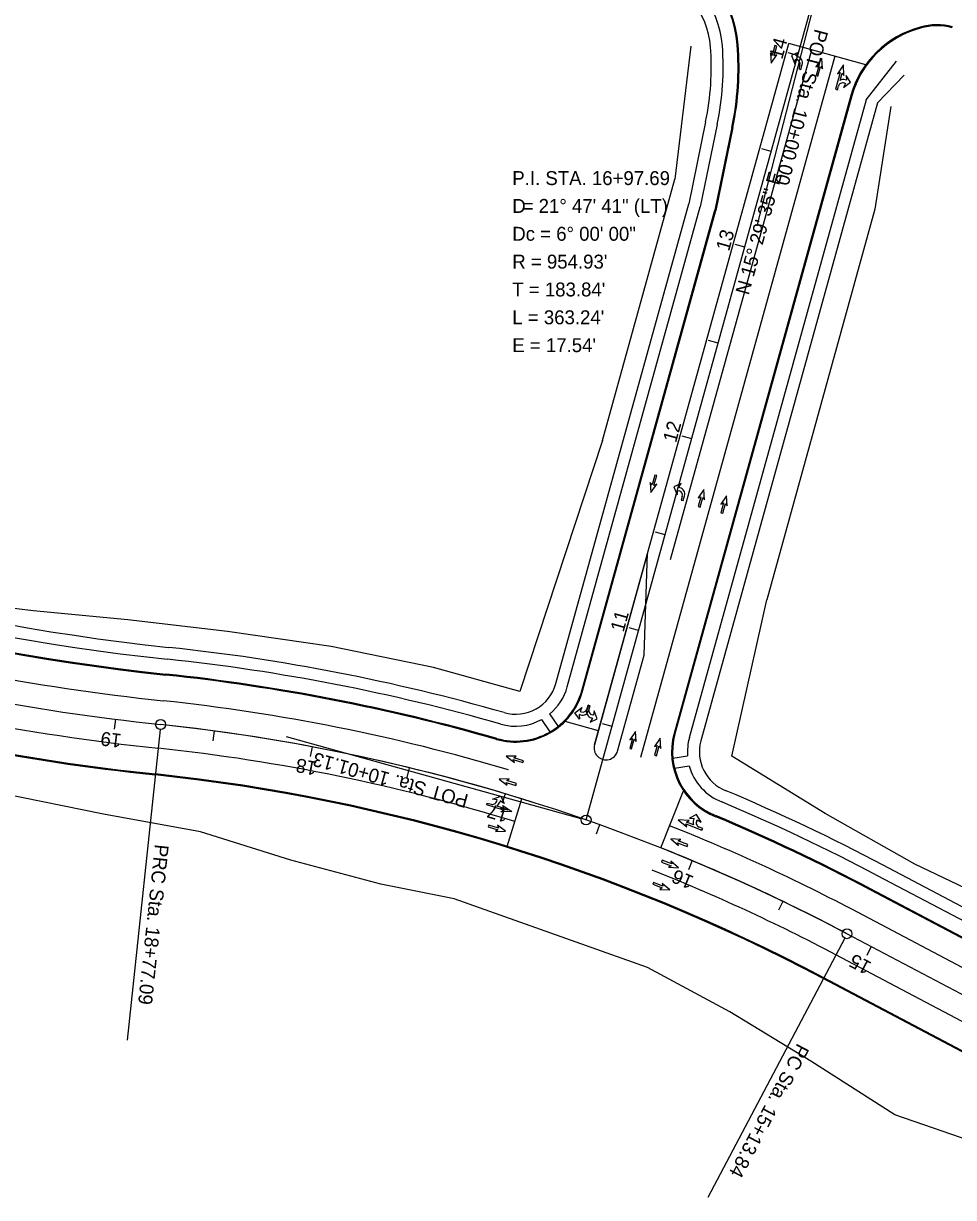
# Model space of a CAD drawing. Extents: x 2189265 to 2197064, y 659983 to 677528.
# Drawn here: x 2193401 to 2193869, y 665615 to 666205 of the extents above; entities that cross this region are included whole.
import ezdxf

# ---------------------------------------------------------------- set-up
doc = ezdxf.new("R2010")
doc.units = 0
for name, color, linetype in [('GE_P_CL_50', 7, 'Continuous'), ('PM_P_Cells', 7, 'Continuous'), ('PM_P_Channelizing_Line', 7, 'Continuous'), ('PM_P_CL_Double_Solid', 7, 'Continuous'), ('PM_P_Lane_Line', 7, 'Continuous'), ('PM_P_Stop_Line', 7, 'Continuous'), ('PM_P_Transverse_Line', 7, 'Continuous'), ('PV_P_Curb', 7, 'Continuous'), ('PV_P_EOP', 7, 'Continuous'), ('PV_P_Walk', 7, 'Continuous'), ('RW_P_Const_Limits', 7, 'Continuous')]:
    doc.layers.add(name, color=color, linetype=linetype)

msp = doc.modelspace()

# ---------------------------------------------------------------- linework, layer by layer
at = {"layer": 'GE_P_CL_50'}
for p, q in [((2193684.14, 665804.72), (2193852.3, 666411.37)), ((2193810.24, 666259.43), (2193769.98, 666103.53)), ((2193790.69, 666189.09), (2193785.87, 666190.42)), ((2193777.33, 666140.9), (2193772.52, 666142.24)), ((2193763.98, 666092.72), (2193759.16, 666094.06)), ((2193750.62, 666044.54), (2193745.8, 666045.87)), ((2193737.27, 665996.35), (2193732.45, 665997.69)), ((2193723.91, 665948.17), (2193719.09, 665949.51)), ((2193710.55, 665899.99), (2193705.74, 665901.32)), ((2193447.28, 665855.38), (2193446.66, 665850.42)), ((2193469.78, 665850.25), (2193453.23, 665694.02)), ((2193697.2, 665851.8), (2193692.38, 665853.14)), ((2193496.93, 665849.5), (2193496.27, 665844.55)), ((2193681.74, 665805.38), (2193533.32, 665846.52)), ((2193546.29, 665841.54), (2193545.36, 665836.62)), ((2193595.16, 665831), (2193593.98, 665826.14)), ((2193643.41, 665817.91), (2193641.98, 665813.12)), ((2193690.91, 665802.32), (2193689.23, 665797.62)), ((2193737.53, 665784.27), (2193735.61, 665779.66)), ((2193783.15, 665763.8), (2193780.98, 665759.29)), ((2193814.26, 665745.31), (2193745.38, 665614.87)), ((2194003.63, 665648.13), (2193815.43, 665747.52)), ((2193827.67, 665741.06), (2193825.34, 665736.64))]:
    msp.add_line(p, q, dxfattribs=at)
for centre in [(2193470.04, 665852.74), (2193684.14, 665804.72), (2193815.43, 665747.52)]:
    msp.add_circle(centre, 2.5, dxfattribs=at)
for centre, radius, start, end in [((2193590.71, 666992.28), 1145.92, 244.16433, 263.95535), ((2193369.48, 664903.12), 954.93, 62.16065, 83.95535)]:
    msp.add_arc(centre, radius, start, end, dxfattribs=at)
at = {"layer": 'PM_P_Cells'}
for p, q in [((2193779.11, 666194.12), (2193777.75, 666189.2)), ((2193778.71, 666188.93), (2193780.08, 666193.85)), ((2193780.08, 666193.85), (2193779.11, 666194.12)), ((2193779.59, 666193.98), (2193779.59, 666193.98)), ((2193776.87, 666190.38), (2193777.19, 666185.31)), ((2193777.75, 666189.2), (2193776.87, 666190.38)), ((2193777.19, 666185.31), (2193780.08, 666189.49)), ((2193780.08, 666189.49), (2193778.71, 666188.93)), ((2193791.16, 666190.78), (2193787.58, 666189.11)), ((2193787.58, 666189.11), (2193789.21, 666185.01)), ((2193789.21, 666185.01), (2193789.49, 666187.25)), ((2193789.49, 666187.25), (2193790.17, 666187.07)), ((2193789.92, 666188.8), (2193791.16, 666190.78)), ((2193790.56, 666188.62), (2193789.92, 666188.8)), ((2193791.16, 666190.78), (2193791.16, 666190.78)), ((2193802.72, 666187.57), (2193799.83, 666183.39)), ((2193802.72, 666187.57), (2193802.72, 666187.57)), ((2193803.05, 666182.5), (2193802.72, 666187.57)), ((2193777.19, 666185.31), (2193777.19, 666185.31)), ((2193789.02, 666183.07), (2193789.02, 666183.07)), ((2193791.77, 666184.24), (2193791.27, 666182.44)), ((2193791.27, 666182.44), (2193792.23, 666182.18)), ((2193792.23, 666182.18), (2193792.9, 666184.57)), ((2193799.83, 666183.39), (2193801.2, 666183.95)), ((2193801.2, 666183.95), (2193799.84, 666179.03)), ((2193800.8, 666178.76), (2193802.16, 666183.68)), ((2193802.16, 666183.68), (2193803.05, 666182.5)), ((2193813.64, 666184.54), (2193810.65, 666179.98)), ((2193813.86, 666179.09), (2193813.64, 666184.54)), ((2193815.25, 666184.1), (2193815.25, 666184.1)), ((2193799.84, 666179.03), (2193800.8, 666178.76)), ((2193800.32, 666178.9), (2193800.32, 666178.9)), ((2193812.03, 666180.61), (2193809.69, 666172.15)), ((2193810.65, 666179.98), (2193812.03, 666180.61)), ((2193813, 666180.34), (2193813.86, 666179.09)), ((2193813.74, 666173.05), (2193817.27, 666175.78)), ((2193814.67, 666175.15), (2193813.74, 666173.05)), ((2193814.03, 666175.33), (2193814.67, 666175.15)), ((2193815.11, 666176.72), (2193814.46, 666176.9)), ((2193817.27, 666175.78), (2193815.07, 666179.09)), ((2193815.07, 666179.09), (2193815.11, 666176.72)), ((2193811.78, 666171.57), (2193811.78, 666171.57)), ((2193716.45, 665974.44), (2193716.77, 665969.36)), ((2193717.33, 665973.26), (2193716.45, 665974.44)), ((2193718.69, 665978.17), (2193717.33, 665973.26)), ((2193718.3, 665972.99), (2193719.66, 665977.9)), ((2193719.66, 665977.9), (2193718.69, 665978.17)), ((2193719.18, 665978.04), (2193719.18, 665978.04)), ((2193716.77, 665969.36), (2193719.66, 665973.54)), ((2193716.77, 665969.36), (2193716.77, 665969.36)), ((2193719.66, 665973.54), (2193718.3, 665972.99)), ((2193731.92, 665973.96), (2193728.35, 665972.29)), ((2193728.35, 665972.29), (2193729.98, 665968.19)), ((2193729.98, 665968.19), (2193730.26, 665970.43)), ((2193730.26, 665970.43), (2193730.93, 665970.25)), ((2193730.68, 665971.98), (2193731.92, 665973.96)), ((2193731.33, 665971.8), (2193730.68, 665971.98)), ((2193731.92, 665973.96), (2193731.92, 665973.96)), ((2193743.38, 665970.86), (2193740.49, 665966.68)), ((2193743.38, 665970.86), (2193743.38, 665970.86)), ((2193743.7, 665965.79), (2193743.38, 665970.86)), ((2193729.79, 665966.25), (2193729.79, 665966.25)), ((2193732.53, 665967.42), (2193732.03, 665965.62)), ((2193732.03, 665965.62), (2193733, 665965.36)), ((2193733, 665965.36), (2193733.66, 665967.74)), ((2193740.49, 665966.68), (2193741.85, 665967.24)), ((2193741.85, 665967.24), (2193740.49, 665962.32)), ((2193741.46, 665962.05), (2193742.82, 665966.97)), ((2193742.82, 665966.97), (2193743.7, 665965.79)), ((2193754.83, 665967.77), (2193751.95, 665963.59)), ((2193751.95, 665963.59), (2193753.31, 665964.14)), ((2193753.31, 665964.14), (2193751.95, 665959.23)), ((2193752.91, 665958.96), (2193754.27, 665963.87)), ((2193754.27, 665963.87), (2193755.16, 665962.7)), ((2193754.83, 665967.77), (2193754.83, 665967.77)), ((2193755.16, 665962.7), (2193754.83, 665967.77)), ((2193740.49, 665962.32), (2193741.46, 665962.05)), ((2193740.97, 665962.19), (2193740.97, 665962.19)), ((2193751.95, 665959.23), (2193752.91, 665958.96)), ((2193752.43, 665959.09), (2193752.43, 665959.09)), ((2193682.88, 665863.09), (2193682.88, 665863.09)), ((2193685.11, 665862.47), (2193684.45, 665860.08)), ((2193684.63, 665860.67), (2193685.13, 665862.46)), ((2193686.07, 665862.2), (2193685.11, 665862.47)), ((2193685.13, 665862.46), (2193686.09, 665862.2)), ((2193686.09, 665862.2), (2193685.43, 665859.81)), ((2193685.58, 665860.41), (2193686.07, 665862.2)), ((2193678.54, 665858.65), (2193682.05, 665861.33)), ((2193680.74, 665855.38), (2193678.54, 665858.65)), ((2193681.34, 665857.54), (2193680.7, 665857.71)), ((2193680.7, 665857.71), (2193680.74, 665855.38)), ((2193682.05, 665861.33), (2193681.13, 665859.26)), ((2193681.13, 665859.26), (2193681.8, 665859.07)), ((2193687.85, 665857.39), (2193687.18, 665857.58)), ((2193688.13, 665859.64), (2193687.85, 665857.39)), ((2193689.76, 665855.53), (2193688.13, 665859.64)), ((2193688.32, 665861.58), (2193688.32, 665861.58)), ((2193680.74, 665855.38), (2193680.74, 665855.38)), ((2193687.43, 665855.85), (2193686.19, 665853.87)), ((2193686.19, 665853.87), (2193689.76, 665855.53)), ((2193686.19, 665853.87), (2193686.19, 665853.87)), ((2193686.78, 665856.03), (2193687.43, 665855.85)), ((2193708.95, 665849.29), (2193706.07, 665845.11)), ((2193706.07, 665845.11), (2193707.43, 665845.67)), ((2193707.43, 665845.67), (2193706.07, 665840.75)), ((2193707.03, 665840.49), (2193708.39, 665845.4)), ((2193708.39, 665845.4), (2193709.28, 665844.22)), ((2193708.95, 665849.29), (2193708.95, 665849.29)), ((2193709.28, 665844.22), (2193708.95, 665849.29)), ((2193721.48, 665845.82), (2193718.59, 665841.64)), ((2193721.48, 665845.82), (2193721.48, 665845.82)), ((2193721.81, 665840.75), (2193721.48, 665845.82)), ((2193706.07, 665840.75), (2193707.03, 665840.49)), ((2193706.55, 665840.62), (2193706.55, 665840.62)), ((2193718.59, 665841.64), (2193719.96, 665842.2)), ((2193719.96, 665842.2), (2193718.6, 665837.28)), ((2193719.56, 665837.02), (2193720.92, 665841.93)), ((2193720.92, 665841.93), (2193721.81, 665840.75)), ((2193649.03, 665836.88), (2193643.95, 665836.74)), ((2193643.95, 665836.74), (2193643.95, 665836.74)), ((2193643.95, 665836.74), (2193648.03, 665833.71)), ((2193648.03, 665833.71), (2193647.52, 665835.09)), ((2193647.52, 665835.09), (2193652.38, 665833.55)), ((2193647.82, 665836.04), (2193649.03, 665836.88)), ((2193652.69, 665834.5), (2193647.82, 665836.04)), ((2193652.38, 665833.55), (2193652.69, 665834.5)), ((2193652.53, 665834.03), (2193652.53, 665834.03)), ((2193718.6, 665837.28), (2193719.56, 665837.02)), ((2193719.08, 665837.15), (2193719.08, 665837.15)), ((2193645.41, 665825.44), (2193640.33, 665825.3)), ((2193640.33, 665825.3), (2193640.33, 665825.3)), ((2193640.33, 665825.3), (2193644.41, 665822.27)), ((2193644.41, 665822.27), (2193643.9, 665823.65)), ((2193643.9, 665823.65), (2193648.76, 665822.11)), ((2193644.2, 665824.6), (2193645.41, 665825.44)), ((2193649.06, 665823.06), (2193644.2, 665824.6)), ((2193648.76, 665822.11), (2193649.06, 665823.06)), ((2193648.91, 665822.59), (2193648.91, 665822.59)), ((2193637.09, 665815.2), (2193641.29, 665816.69)), ((2193639.36, 665814.85), (2193637.09, 665815.2)), ((2193639.16, 665814.21), (2193639.36, 665814.85)), ((2193641.29, 665816.69), (2193642.89, 665813.06)), ((2193642.52, 665809.68), (2193634.14, 665812.28)), ((2193634.78, 665814.35), (2193634.78, 665814.35)), ((2193640.91, 665814.37), (2193640.71, 665813.73)), ((2193642.89, 665813.06), (2193640.91, 665814.37)), ((2193641.24, 665808.86), (2193642.52, 665809.68)), ((2193646.71, 665808.91), (2193641.24, 665808.86)), ((2193642.82, 665810.64), (2193642.23, 665812.04)), ((2193642.23, 665812.04), (2193646.71, 665808.91)), ((2193647.2, 665810.5), (2193647.2, 665810.5)), ((2193736, 665804.41), (2193730.55, 665804.78)), ((2193730.55, 665804.78), (2193734.77, 665801.31)), ((2193731.17, 665806.33), (2193731.17, 665806.33)), ((2193734.67, 665803.68), (2193736, 665804.41)), ((2193739.65, 665807.44), (2193736.13, 665805.61)), ((2193736.13, 665805.61), (2193738.49, 665805.39)), ((2193738.49, 665805.39), (2193738.24, 665804.77)), ((2193741.99, 665803.64), (2193739.65, 665807.44)), ((2193739.76, 665804.17), (2193740, 665804.79)), ((2193740, 665804.79), (2193741.99, 665803.64)), ((2193635.2, 665802.18), (2193634.9, 665801.22)), ((2193634.9, 665801.22), (2193639.78, 665799.72)), ((2193635.05, 665801.7), (2193635.05, 665801.7)), ((2193640.07, 665800.67), (2193635.2, 665802.18)), ((2193639.78, 665799.72), (2193638.57, 665798.87)), ((2193638.57, 665798.87), (2193643.65, 665799.04)), ((2193643.65, 665799.04), (2193639.56, 665802.05)), ((2193639.56, 665802.05), (2193640.07, 665800.67)), ((2193643.65, 665799.04), (2193643.65, 665799.04)), ((2193734.77, 665801.31), (2193734.3, 665802.75)), ((2193734.3, 665802.75), (2193742.45, 665799.52)), ((2193743.25, 665801.53), (2193743.25, 665801.53)), ((2193726.74, 665795.17), (2193726.74, 665795.17)), ((2193731.82, 665794.95), (2193726.74, 665795.17)), ((2193726.74, 665795.17), (2193730.59, 665791.85)), ((2193730.59, 665791.85), (2193730.18, 665793.27)), ((2193730.18, 665793.27), (2193734.92, 665791.39)), ((2193730.55, 665794.2), (2193731.82, 665794.95)), ((2193735.29, 665792.32), (2193730.55, 665794.2)), ((2193734.92, 665791.39), (2193735.29, 665792.32)), ((2193735.11, 665791.85), (2193735.11, 665791.85)), ((2193722.5, 665784.48), (2193722.13, 665783.55)), ((2193722.13, 665783.55), (2193726.87, 665781.67)), ((2193722.32, 665784.02), (2193722.32, 665784.02)), ((2193727.24, 665782.6), (2193722.5, 665784.48)), ((2193726.87, 665781.67), (2193725.6, 665780.92)), ((2193725.6, 665780.92), (2193730.68, 665780.7)), ((2193730.68, 665780.7), (2193726.83, 665784.02)), ((2193726.83, 665784.02), (2193727.24, 665782.6)), ((2193730.68, 665780.7), (2193730.68, 665780.7)), ((2193718.07, 665773.33), (2193717.7, 665772.4)), ((2193717.7, 665772.4), (2193722.44, 665770.52)), ((2193717.89, 665772.86), (2193717.89, 665772.86)), ((2193722.81, 665771.45), (2193718.07, 665773.33)), ((2193722.44, 665770.52), (2193721.18, 665769.77)), ((2193721.18, 665769.77), (2193726.25, 665769.54)), ((2193726.25, 665769.54), (2193722.41, 665772.86)), ((2193722.41, 665772.86), (2193722.81, 665771.45)), ((2193726.25, 665769.54), (2193726.25, 665769.54))]:
    msp.add_line(p, q, dxfattribs=at)
for points in [[(2193811.97, 666176.64), (2193813, 666180.34)], [(2193809.69, 666172.15), (2193810.65, 666171.88), (2193811.17, 666173.76)], [(2193634.14, 665812.28), (2193634.43, 665813.23), (2193636.3, 665812.66)], [(2193639.15, 665811.77), (2193642.82, 665810.64)], [(2193738.23, 665802.27), (2193734.67, 665803.68)], [(2193742.45, 665799.52), (2193742.82, 665800.45), (2193741.01, 665801.16)]]:
    msp.add_lwpolyline(points, dxfattribs=at)
for centre, radius, start, end in [((2193789.55, 666184.85), 2.3, 344.5069, 74.5069), ((2193789.73, 666185.44), 3.28, 344.5069, 75.41539), ((2193730.32, 665968.03), 2.3, 344.5069, 74.5069), ((2193730.5, 665968.62), 3.28, 344.5069, 75.41539), ((2193682.27, 665860.68), 3.28, 253.59841, 344.5069), ((2193682.42, 665861.28), 2.3, 254.5069, 344.5069), ((2193687.61, 665859.2), 3.28, 164.5069, 255.41539), ((2193687.79, 665859.79), 2.3, 164.5069, 254.5069)]:
    msp.add_arc(centre, radius, start, end, dxfattribs=at)
for centre, major_axis, start_param, end_param in [((2193813.37, 666173.22), (2.18, -0.6), 1.539851, 3.172538), ((2193813.58, 666173.77), (-3.21, 0.89), 4.706822, 5.480615), ((2193637.03, 665814.8), (0.67, 2.16), 3.110647, 4.743334), ((2193637.6, 665814.68), (-0.98, -3.18), 0.80257, 1.576364), ((2193741.26, 665803.56), (-1.23, -3.1), 4.706822, 5.480615), ((2193741.78, 665803.29), (0.84, 2.1), 1.539851, 3.172538)]:
    msp.add_ellipse(centre, major_axis=major_axis, ratio=0.975002, start_param=start_param, end_param=end_param, dxfattribs=at)
at = {"layer": 'PM_P_Channelizing_Line'}
msp.add_line((2193726.68, 665935.7), (2193797.74, 666192.06), dxfattribs=at)
at = {"layer": 'PM_P_CL_Double_Solid'}
for p, q in [((2193688.4, 665842.54), (2193786.18, 666195.27)), ((2193699.97, 665839.33), (2193713.32, 665887.52)), ((2194003.63, 665648.13), (2193815.43, 665747.52))]:
    msp.add_line(p, q, dxfattribs=at)
for centre, radius, start, end in [((2193590.71, 666992.28), 1145.92, 244.16433, 263.95535), ((2193369.48, 664903.12), 954.93, 72.43998, 83.95535), ((2193369.48, 664903.12), 954.93, 62.16065, 68.35335), ((2193369.27, 664903.23), 954.93, 62.16065, 67.86371)]:
    msp.add_arc(centre, radius, start, end, dxfattribs=at)
at = {"layer": 'PM_P_Lane_Line'}
for p, q in [((2193809.31, 666188.86), (2193711.53, 665836.13)), ((2194009.24, 665658.74), (2193821.03, 665758.13)), ((2193998.03, 665637.52), (2193809.83, 665736.91))]:
    msp.add_line(p, q, dxfattribs=at)
for centre, radius, start, end in [((2193590.71, 666992.28), 1133.92, 244.16433, 263.95535), ((2193590.71, 666992.28), 1157.92, 244.16433, 263.95535), ((2193369.48, 664903.12), 966.93, 73.43643, 83.95535), ((2193369.48, 664903.12), 942.93, 72.80169, 83.95535), ((2193369.48, 664903.12), 966.93, 62.16065, 68.35335), ((2193369.48, 664903.12), 942.93, 62.16065, 68.35335)]:
    msp.add_arc(centre, radius, start, end, dxfattribs=at)
at = {"layer": 'PM_P_Stop_Line'}
for p, q in [((2193824.89, 666184.54), (2193786.18, 666195.27)), ((2193690.38, 665849.59), (2193673.54, 665854.26)), ((2193644.45, 665791.47), (2193651.84, 665815.35)), ((2193721.74, 665790.7), (2193733.13, 665819.41))]:
    msp.add_line(p, q, dxfattribs=at)
at = {"layer": 'PM_P_Transverse_Line'}
msp.add_lwpolyline([(2193699.97, 665839.33), (2193713.32, 665887.52), (2193715.12, 665938.9), (2193688.4, 665842.54)], dxfattribs=at)
msp.add_arc((2193694.18, 665840.94), 6, 164.5069, 344.50691, dxfattribs=at)
at = {"layer": 'PV_P_Curb'}
for p, q in [((2193817.8, 666168.95), (2193728.86, 665848.11)), ((2193757.52, 666153.02), (2193748.91, 666111.35)), ((2193681.92, 665869.68), (2193748.91, 666111.35)), ((2194015.54, 665670.68), (2193827.34, 665770.07)), ((2193991.72, 665625.58), (2193803.52, 665724.97))]:
    msp.add_line(p, q, dxfattribs=at)
for centre, radius, start, end in [((2193705.85, 666190.45), 54.5, 4.32475, 75.01781), ((2193865.33, 666155.14), 49.5, 105.1625, 163.80659), ((2193860.78, 666174.63), 29.5, 75.01781, 106.50905), ((2193611.12, 666183.28), 149.5, 348.32098, 4.32475), ((2193590.71, 666992.28), 1120.42, 244.16433, 263.95535), ((2193590.71, 666992.28), 1171.42, 244.16433, 263.95535), ((2193369.48, 664903.12), 980.43, 74.03329, 83.95535), ((2193648.67, 665878.89), 34.5, 254.03329, 344.5069), ((2193762.14, 665839), 34.5, 164.69346, 248.83054), ((2193369.48, 664903.12), 929.43, 62.16065, 83.95535), ((2193369.48, 664903.12), 980.43, 62.16065, 67.18256)]:
    msp.add_arc(centre, radius, start, end, dxfattribs=at)
at = {"layer": 'PV_P_EOP'}
for p, q in [((2193817.31, 666169.08), (2193728.38, 665848.24)), ((2193758.01, 666152.92), (2193749.39, 666111.24)), ((2193682.4, 665869.54), (2193749.39, 666111.24)), ((2194015.31, 665670.24), (2193827.11, 665769.63)), ((2193991.96, 665626.02), (2193803.76, 665725.42))]:
    msp.add_line(p, q, dxfattribs=at)
for centre, radius, start, end in [((2193705.85, 666190.45), 55, 4.32475, 75.01781), ((2193860.78, 666174.63), 30, 75.01781, 106.50905), ((2193865.33, 666155.14), 50, 105.1625, 163.80659), ((2193611.12, 666183.28), 150, 348.32098, 4.32475), ((2193590.71, 666992.28), 1120.92, 244.16433, 263.95535), ((2193590.71, 666992.28), 1170.92, 244.16433, 263.95535), ((2193369.48, 664903.12), 979.93, 74.03329, 83.95535), ((2193648.67, 665878.89), 35, 254.03329, 344.5069), ((2193762.14, 665839), 35, 164.69346, 248.83054), ((2193369.48, 664903.12), 929.93, 62.16065, 83.95535), ((2193369.48, 664903.12), 979.93, 62.16065, 67.18256)]:
    msp.add_arc(centre, radius, start, end, dxfattribs=at)
at = {"layer": 'PV_P_Walk'}
for p, q in [((2193825.02, 666166.94), (2193840.28, 666186.34)), ((2193830.81, 666165.34), (2193844.23, 666179.29)), ((2193825.02, 666166.94), (2193736.09, 665846.1)), ((2193830.81, 666165.34), (2193741.87, 665844.5)), ((2193744.3, 666155.75), (2193735.78, 666114.53)), ((2193750.18, 666154.54), (2193741.61, 666113.12)), ((2193668.91, 665873.28), (2193735.78, 666114.53)), ((2193674.69, 665871.68), (2193741.61, 666113.12)), ((2193665.79, 665858.02), (2193670.01, 665851.78)), ((2193661.65, 665855.22), (2193665.87, 665848.98)), ((2193727.79, 665835.79), (2193735.22, 665836.92)), ((2193728.61, 665830.86), (2193736.06, 665831.99)), ((2194021.84, 665682.62), (2193833.64, 665782.01)), ((2194019.04, 665677.31), (2193830.84, 665776.7))]:
    msp.add_line(p, q, dxfattribs=at)
for centre, radius, start, end in [((2193705.85, 666190.45), 47, 4.32475, 75.01781), ((2193705.85, 666190.45), 41, 4.32475, 75.01781), ((2193611.12, 666183.28), 136, 348.32098, 4.32475), ((2193611.12, 666183.28), 142, 348.32098, 4.32475), ((2193590.71, 666992.28), 1106.92, 244.16433, 263.95535), ((2193590.71, 666992.28), 1112.92, 244.16433, 263.95535), ((2193369.48, 664903.12), 993.93, 74.03329, 83.95535), ((2193369.48, 664903.12), 987.93, 74.03329, 83.95535), ((2193648.67, 665878.89), 21, 254.03329, 344.5069), ((2193648.67, 665878.89), 27, 309.36332, 344.5069), ((2193648.67, 665878.89), 27, 254.03329, 298.73777), ((2193762.14, 665839), 27, 164.69346, 184.42047), ((2193762.14, 665839), 21, 164.69346, 248.83054), ((2193762.14, 665839), 27, 195.04796, 248.83054), ((2193369.48, 664903.12), 993.93, 62.16065, 67.20577), ((2193369.48, 664903.12), 987.93, 62.16065, 67.1959)]:
    msp.add_arc(centre, radius, start, end, dxfattribs=at)
at = {"layer": 'RW_P_Const_Limits'}
for p, q in [((2193736.77, 666193.81), (2193728.85, 666126.96)), ((2193837.55, 666163.47), (2193829.5, 666111.95)), ((2193692.41, 665995.52), (2193728.85, 666126.96)), ((2193829.5, 666111.95), (2193775.03, 665915.47)), ((2193692.41, 665995.52), (2193650.75, 665869.27)), ((2193405.89, 665909.93), (2193358.12, 665915.61)), ((2193757.56, 665836.85), (2193775.03, 665915.47)), ((2193453.59, 665905.4), (2193405.89, 665909.93)), ((2193503.68, 665899.57), (2193453.59, 665905.4)), ((2193555.78, 665891.93), (2193503.68, 665899.57)), ((2193607.42, 665881.39), (2193555.78, 665891.93)), ((2193650.75, 665869.27), (2193607.42, 665881.39)), ((2193804.39, 665808), (2193757.56, 665836.85)), ((2193441.27, 665807.71), (2193390.21, 665818.11)), ((2193490.09, 665798.68), (2193441.27, 665807.71)), ((2193849.56, 665782.51), (2193804.39, 665808)), ((2193535.53, 665784.44), (2193490.09, 665798.68)), ((2193580.92, 665772.44), (2193535.53, 665784.44)), ((2193894.69, 665760.89), (2193849.56, 665782.51)), ((2193617.81, 665765.15), (2193580.92, 665772.44)), ((2193715.07, 665730.49), (2193617.81, 665765.15)), ((2193756.47, 665708.3), (2193715.07, 665730.49)), ((2193797.23, 665683.42), (2193756.47, 665708.3)), ((2193839.53, 665656.45), (2193797.23, 665683.42)), ((2193887.31, 665639.85), (2193839.53, 665656.45))]:
    msp.add_line(p, q, dxfattribs=at)

# ---------------------------------------------------------------- texts
at = {"layer": 'GE_P_CL_50'}
for s, rotation, p in [('POT Sta. 10+00.00', 255.52204, (2193799.25, 666202.88)), ('14', 74.5069, (2193782.81, 666186.87)), ('N 15%%d 29\' 35" E', 74.5069, (2193765.94, 666068.36)), ('13', 74.5069, (2193756.07, 666090.4)), ('12', 74.5069, (2193729.38, 665994.11)), ('11', 74.5069, (2193702.98, 665898.86)), ('19', 172.80971, (2193450.67, 665847.89)), ('POT Sta. 10+01.13', 164.5069, (2193625.39, 665817.37)), ('18', 169.33011, (2193549.11, 665833.88)), ('17', 163.33011, (2193645.71, 665809.92)), ('PRC Sta. 18+77.09', 263.95535, (2193467.2, 665792.7)), ('16', 157.33011, (2193738.85, 665776.13)), ('15', 152.16065, (2193828.23, 665732.85)), ('PC Sta. 15+13.84', 242.16065, (2193790.51, 665692.83))]:
    msp.add_text(s, height=7, rotation=rotation, dxfattribs=at).set_placement(p)
for s, p in [('P.I. STA. 16+97.69', (2193647, 666124)), ('D', (2193647, 666110)), ('  = 21%%d 47\' 41" (LT)', (2193647, 666110)), ('Dc = 6%%d 00\' 00"', (2193647, 666096)), ("R = 954.93'", (2193647, 666082)), ("T = 183.84'", (2193647, 666068)), ("L = 363.24'", (2193647, 666054)), ("E = 17.54'", (2193647, 666040))]:
    msp.add_text(s, height=7, dxfattribs=at).set_placement(p)

doc.saveas('drawing.dxf')
